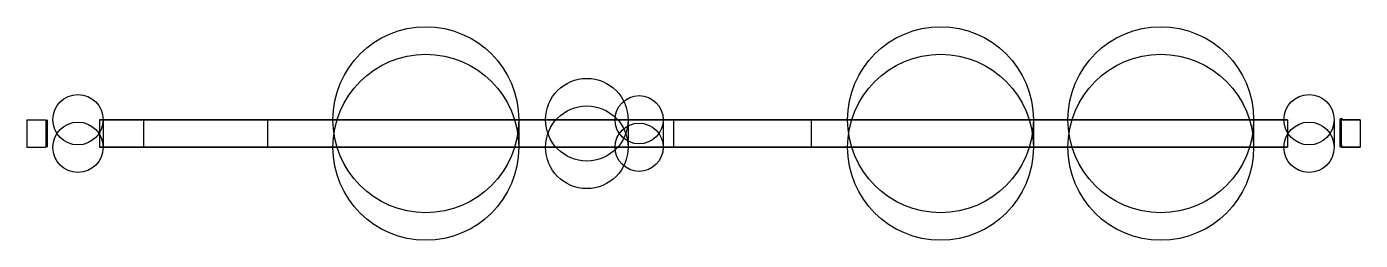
# Model space of a CAD drawing. Header units: millimetres. Extents: x 0 to 96.9, y -8.8 to 6.8.
import ezdxf

# ---------------------------------------------------------------- set-up
doc = ezdxf.new("R2010")
doc.units = ezdxf.units.MM
doc.layers.add('Body001', color=7, linetype='CONTINUOUS')

msp = doc.modelspace()

# ---------------------------------------------------------------- linework, layer by layer
at = {"layer": 'Body001'}
for p, q in [((0, 0, 29.2), (0, -2, 29.2)), ((0, 0, 34.7), (0, -2, 34.7)), ((0, 0, 29.2), (0, 0, 34.7)), ((0, 0, 34.7), (0, -2, 34.7)), ((0, 0, 5.3), (0, -2, 5.3)), ((0, 0, 5.3), (0, -2, 5.3)), ((0, 0, 9.8), (0, -2, 9.8)), ((0, 0, 5.3), (0, 0, 9.8)), ((0, 0, 9.8), (0, -2, 9.8)), ((0, 0, 9.8), (1.4, 0, 9.8)), ((0, 0, 29.2), (0, -2, 29.2)), ((0, 0, 29.2), (1.4, 0, 29.2)), ((0, 0, 29.2), (0, 0, 34.7)), ((0, 0, 5.3), (0, 0, 9.8)), ((0, 0, 9.8), (1.4, 0, 9.8)), ((0, 0, 29.2), (1.4, 0, 29.2)), ((1.4, 0, 9.8), (1.4, -2, 9.8)), ((1.4, 0, 9.8), (1.4, -2, 9.8)), ((1.4, 0, 29.2), (1.4, -2, 29.2)), ((1.4, 0, 29.2), (1.4, -2, 29.2)), ((1.5, 0, 9.9), (1.5, -2, 9.9)), ((1.5, 0, 9.9), (1.5, -2, 9.9)), ((1.5, 0, 29.1), (1.5, -2, 29.1)), ((1.5, 0, 9.9), (1.5, 0, 29.1)), ((1.5, 0, 29.1), (1.5, -2, 29.1)), ((1.5, 0, 9.9), (1.5, 0, 29.1)), ((5.3, 0, 40), (5.3, -2, 40)), ((5.3, 0, 40), (5.3, -2, 40)), ((5.3, 0, 40), (91.6, 0, 40)), ((5.3, 0), (5.3, -2)), ((91.6, 0), (5.3, 0)), ((5.3, 0), (5.3, -2)), ((5.3, 0, 40), (91.6, 0, 40)), ((91.6, 0), (5.3, 0)), ((5.55, 0, 36.275), (5.55, -2, 36.275)), ((5.55, 0, 36.275), (5.55, -2, 36.275)), ((5.55, 0, 3.725), (5.55, -2, 3.725)), ((5.55, 0, 3.725), (5.55, -2, 3.725)), ((8.5, 0, 15), (8.5, -2, 15)), ((8.5, 0, 15), (17.5, 0, 15)), ((8.5, 0, 10), (8.5, -2, 10)), ((17.5, 0, 10), (8.5, 0, 10)), ((8.5, 0, 10), (8.5, -2, 10)), ((8.5, 0, 15), (8.5, -2, 15)), ((8.5, 0, 10), (8.5, 0, 15)), ((8.5, 0, 15), (17.5, 0, 15)), ((17.5, 0, 10), (8.5, 0, 10)), ((8.5, 0, 10), (8.5, 0, 15)), ((17.5, 0, 15), (17.5, -2, 15)), ((17.5, 0, 15), (17.5, -2, 15)), ((17.5, 0, 10), (17.5, -2, 10)), ((17.5, 0, 15), (17.5, 0, 10)), ((17.5, 0, 10), (17.5, -2, 10)), ((17.5, 0, 15), (17.5, 0, 10)), ((35.75, 0, 15.2), (35.75, -2, 15.2)), ((35.75, 0, 15.2), (35.75, -2, 15.2)), ((43.7, 0, 11.9), (43.7, -2, 11.9)), ((43.7, 0, 11.9), (43.7, -2, 11.9)), ((46.25, 0, 8.5), (46.25, -2, 8.5)), ((46.25, 0, 8.5), (46.25, -2, 8.5)), ((47, 0, 14), (47, -2, 14)), ((47, 0, 14), (57, 0, 14)), ((47, 0, 7), (47, -2, 7)), ((57, 0, 7), (47, 0, 7)), ((47, 0, 7), (47, -2, 7)), ((47, 0, 14), (47, -2, 14)), ((47, 0, 7), (47, 0, 14)), ((47, 0, 14), (57, 0, 14)), ((57, 0, 7), (47, 0, 7)), ((47, 0, 7), (47, 0, 14)), ((57, 0, 14), (57, -2, 14)), ((57, 0, 14), (57, -2, 14)), ((57, 0, 7), (57, -2, 7)), ((57, 0, 14), (57, 0, 7)), ((57, 0, 7), (57, -2, 7)), ((57, 0, 14), (57, 0, 7)), ((73.15, 0, 15.2), (73.15, -2, 15.2)), ((73.15, 0, 15.2), (73.15, -2, 15.2)), ((89.15, 0, 15.2), (89.15, -2, 15.2)), ((89.15, 0, 15.2), (89.15, -2, 15.2)), ((91.6, 0, 40), (91.6, -2, 40)), ((91.6, 0, 40), (91.6, -2, 40)), ((91.6, 0), (91.6, -2)), ((91.6, 0), (91.6, -2)), ((95, 0, 36.275), (95, -2, 36.275)), ((95, 0, 36.275), (95, -2, 36.275)), ((95, 0, 3.725), (95, -2, 3.725)), ((95, 0, 3.725), (95, -2, 3.725)), ((95.4, 0, 29.1), (95.4, -2, 29.1)), ((95.4, 0, 29.1), (95.4, -2, 29.1)), ((95.4, 0, 9.9), (95.4, -2, 9.9)), ((95.4, 0, 29.1), (95.4, 0, 9.9)), ((95.4, 0, 9.9), (95.4, -2, 9.9)), ((95.4, 0, 29.1), (95.4, 0, 9.9)), ((95.5, 0, 29.2), (95.5, -2, 29.2)), ((96.9, 0, 29.2), (95.5, 0, 29.2)), ((95.5, 0, 29.2), (95.5, -2, 29.2)), ((95.5, 0, 9.8), (95.5, -2, 9.8)), ((95.5, 0, 9.8), (95.5, -2, 9.8)), ((95.5, 0, 9.8), (96.9, 0, 9.8)), ((96.9, 0, 29.2), (95.5, 0, 29.2)), ((95.5, 0, 9.8), (96.9, 0, 9.8)), ((96.9, 0, 34.7), (96.9, -2, 34.7)), ((96.9, 0, 34.7), (96.9, -2, 34.7)), ((96.9, 0, 29.2), (96.9, -2, 29.2)), ((96.9, 0, 34.7), (96.9, 0, 29.2)), ((96.9, 0, 29.2), (96.9, -2, 29.2)), ((96.9, 0, 9.8), (96.9, -2, 9.8)), ((96.9, 0, 9.8), (96.9, -2, 9.8)), ((96.9, 0, 5.3), (96.9, -2, 5.3)), ((96.9, 0, 9.8), (96.9, 0, 5.3)), ((96.9, 0, 5.3), (96.9, -2, 5.3)), ((96.9, 0, 34.7), (96.9, 0, 29.2)), ((96.9, 0, 9.8), (96.9, 0, 5.3)), ((0, -2, 29.2), (0, -2, 34.7)), ((0, -2, 5.3), (0, -2, 9.8)), ((0, -2, 9.8), (1.4, -2, 9.8)), ((0, -2, 29.2), (1.4, -2, 29.2)), ((0, -2, 29.2), (0, -2, 34.7)), ((0, -2, 5.3), (0, -2, 9.8)), ((0, -2, 9.8), (1.4, -2, 9.8)), ((0, -2, 29.2), (1.4, -2, 29.2)), ((1.5, -2, 9.9), (1.5, -2, 29.1)), ((1.5, -2, 9.9), (1.5, -2, 29.1)), ((5.3, -2, 40), (91.6, -2, 40)), ((91.6, -2), (5.3, -2)), ((5.3, -2, 40), (91.6, -2, 40)), ((91.6, -2), (5.3, -2)), ((8.5, -2, 15), (17.5, -2, 15)), ((17.5, -2, 10), (8.5, -2, 10)), ((8.5, -2, 10), (8.5, -2, 15)), ((8.5, -2, 15), (17.5, -2, 15)), ((17.5, -2, 10), (8.5, -2, 10)), ((8.5, -2, 10), (8.5, -2, 15)), ((17.5, -2, 15), (17.5, -2, 10)), ((17.5, -2, 15), (17.5, -2, 10)), ((47, -2, 14), (57, -2, 14)), ((57, -2, 7), (47, -2, 7)), ((47, -2, 7), (47, -2, 14)), ((47, -2, 14), (57, -2, 14)), ((57, -2, 7), (47, -2, 7)), ((47, -2, 7), (47, -2, 14)), ((57, -2, 14), (57, -2, 7)), ((57, -2, 14), (57, -2, 7)), ((95.4, -2, 29.1), (95.4, -2, 9.9)), ((95.4, -2, 29.1), (95.4, -2, 9.9)), ((96.9, -2, 29.2), (95.5, -2, 29.2)), ((95.5, -2, 9.8), (96.9, -2, 9.8)), ((96.9, -2, 29.2), (95.5, -2, 29.2)), ((95.5, -2, 9.8), (96.9, -2, 9.8)), ((96.9, -2, 34.7), (96.9, -2, 29.2)), ((96.9, -2, 9.8), (96.9, -2, 5.3)), ((96.9, -2, 34.7), (96.9, -2, 29.2)), ((96.9, -2, 9.8), (96.9, -2, 5.3))]:
    msp.add_line(p, q, dxfattribs=at)
for centre, radius in [((29, 0), 6.75), ((29, 0), 6.75), ((66.4, 0), 6.75), ((66.4, 0), 6.75), ((82.4, 0), 6.75), ((82.4, 0), 6.75), ((29, -2), 6.75), ((29, -2), 6.75), ((66.4, -2), 6.75), ((66.4, -2), 6.75), ((82.4, -2), 6.75), ((82.4, -2), 6.75), ((40.7, 0), 3), ((40.7, 0), 3), ((3.725, 0), 1.825), ((3.725, 0), 1.825), ((3.725, 0), 1.825), ((3.725, 0), 1.825), ((40.7, -2), 3), ((40.7, -2), 3), ((44.5, 0), 1.75), ((44.5, 0), 1.75), ((93.175, 0), 1.825), ((93.175, 0), 1.825), ((93.175, 0), 1.825), ((93.175, 0), 1.825), ((3.725, -2), 1.825), ((3.725, -2), 1.825), ((3.725, -2), 1.825), ((3.725, -2), 1.825), ((44.5, -2), 1.75), ((44.5, -2), 1.75), ((93.175, -2), 1.825), ((93.175, -2), 1.825), ((93.175, -2), 1.825), ((93.175, -2), 1.825)]:
    msp.add_circle(centre, radius, dxfattribs=at)
for centre, radius, start, end in [((5.3, 0, 5.3), 5.3, 180, 180), ((5.3, 0, 5.3), 5.3, 180, 180), ((91.6, 0, 34.7), 5.3, 0, 0), ((91.6, 0, 34.7), 5.3, 0, 0), ((5.3, -2, 5.3), 5.3, 180, 180), ((5.3, -2, 5.3), 5.3, 180, 180), ((91.6, -2, 34.7), 5.3, 0, 0), ((91.6, -2, 34.7), 5.3, 0, 0), ((1.4, 0, 29.1), 0.1, 0, 0), ((1.4, 0, 29.1), 0.1, 0, 0), ((1.4, 0, 9.9), 0, 0, 0), ((1.4, 0, 9.9), 0, 0, 0), ((5.3, 0, 34.7), 1.77636e-15, 180, 180), ((5.3, 0, 34.7), 1.77636e-15, 180, 180), ((91.6, 0, 5.3), 0, 0, 0), ((91.6, 0, 5.3), 0, 0, 0), ((95.5, 0, 9.9), 0.1, 0, 180), ((95.5, 0, 9.9), 0.1, 0, 180), ((95.5, 0, 29.1), 0, 180, 0), ((95.5, 0, 29.1), 0, 180, 0), ((1.4, -2, 29.1), 0.1, 0, 0), ((1.4, -2, 29.1), 0.1, 0, 0), ((95.5, -2, 9.9), 0.1, 0, 180), ((95.5, -2, 9.9), 0.1, 0, 180), ((1.4, -2, 9.9), 0, 0, 0), ((1.4, -2, 9.9), 0, 0, 0), ((5.3, -2, 34.7), 1.77636e-15, 180, 180), ((5.3, -2, 34.7), 1.77636e-15, 180, 180), ((91.6, -2, 5.3), 0, 0, 0), ((91.6, -2, 5.3), 0, 0, 0), ((95.5, -2, 29.1), 0, 180, 0), ((95.5, -2, 29.1), 0, 180, 0)]:
    msp.add_arc(centre, radius, start, end, dxfattribs=at)

doc.saveas('drawing.dxf')
